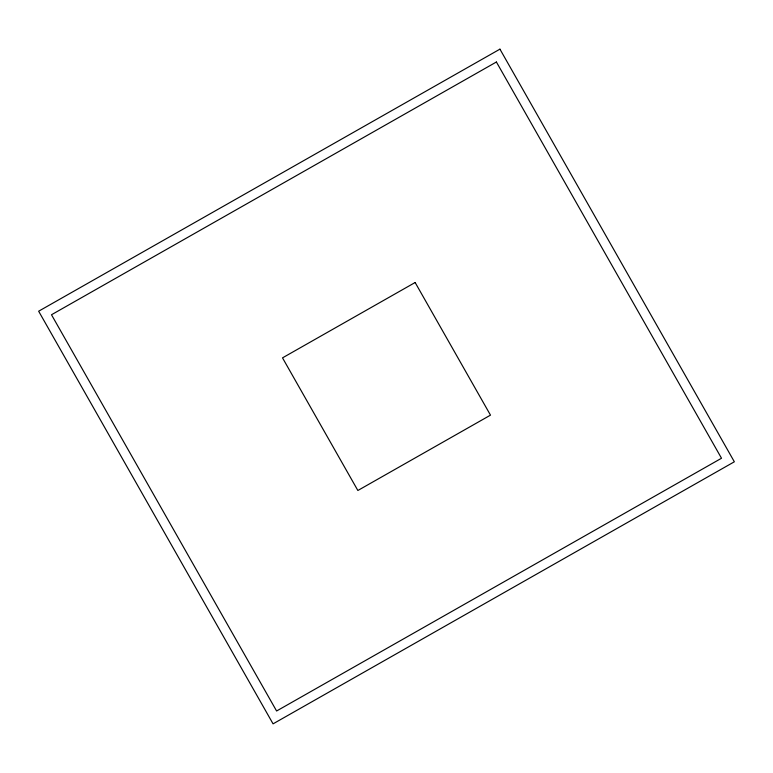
<?xml version="1.0" encoding="UTF-8"?>
<svg xmlns="http://www.w3.org/2000/svg" width="773" height="773" viewBox="0 0 773 773"><rect width="100%" height="100%" fill="white"/><g stroke="black" fill="none" stroke-linecap="round" stroke-linejoin="round"><path stroke-width="1.16" d="M499.938 49.153L38.65 311.21L273.062 723.847L734.35 461.79L499.938 49.153M496.401 62.004L51.491 314.756L276.599 710.996L721.509 458.244L496.401 62.004M415.14 282.512L282.512 357.86L357.86 490.488L490.488 415.14L415.14 282.512"/></g></svg>
